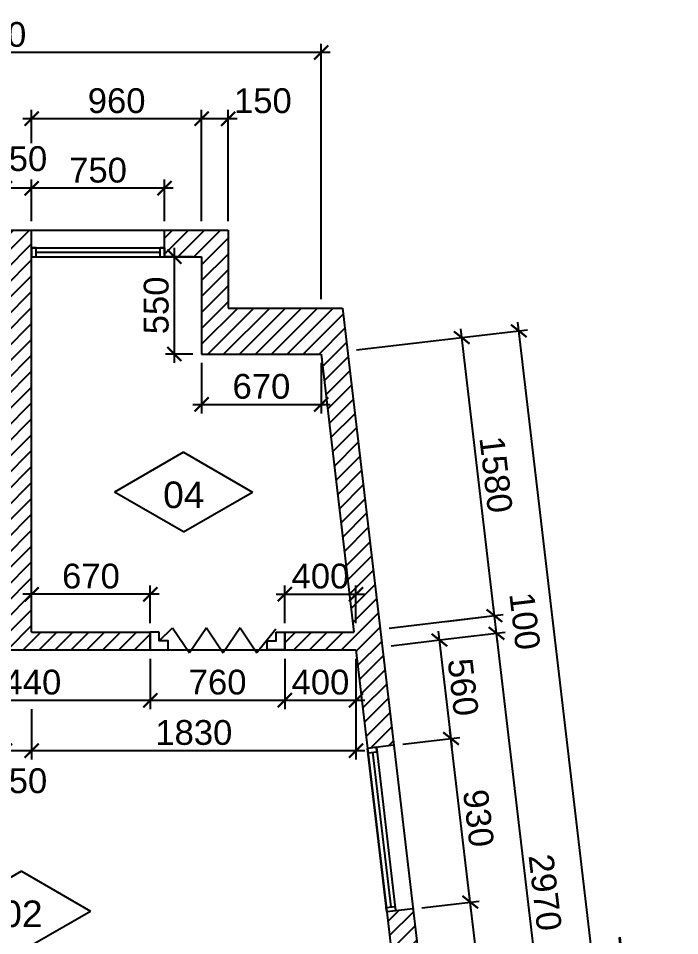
# Model space of a CAD drawing. Header units: millimetres. Extents: x -3360 to 23723, y -274 to 10176.
# Drawn here: x 2495 to 6229, y 4996 to 10176 of the extents above; entities that cross this region are included whole.
import ezdxf

# ---------------------------------------------------------------- set-up
doc = ezdxf.new("R2010")
doc.units = ezdxf.units.MM
for name, color, linetype in [('A_locales', 4, 'Continuous'), ('A_text', 4, 'Continuous'), ('Carpintería', 1, 'Continuous'), ('Cotas', 6, 'Continuous'), ('Muros', 2, 'Continuous'), ('Sombreado', 9, 'Continuous')]:
    doc.layers.add(name, color=color, linetype=linetype)
doc.styles.add('Arial', font='arial.ttf')
doc.styles.get("Standard").update_dxf_attribs({"font": 'arial.ttf'})
doc.dimstyles.new('STANDARD$0', dxfattribs={"dimscale": 0, "dimtxt": 2, "dimasz": 2, "dimexe": 2, "dimexo": 2, "dimgap": 1, "dimtad": 1, "dimdec": 0, "dimzin": 0, "dimdsep": 46, "dimtxsty": 'Standard', "dimblk1": 'ARCHTICK', "dimblk2": 'ARCHTICK', "dimsah": 1, "dimcen": 0.09, "dimclrd": 6, "dimclre": 6, "dimclrt": 4, "dimadec": 0, "dimazin": 0, "dimtfac": 1, "dimtdec": 4, "dimtofl": 0, "dimtmove": 2, "dimatfit": 3, "dimldrblk": 'ARCHTICK', "dimfxl": 1, "dimtolj": 1, "dimtzin": 0, "dimarcsym": 0})
pattern_1 = [(45, (-10014.09, 0), (-44.90128, 44.90128), [])]

# ---------------------------------------------------------------- blocks, each defined once
blk = doc.blocks.new('_ArchTick')
at = {"color": 0, "const_width": 0.15}
blk.add_lwpolyline([(-0.5, -0.5), (0.5, 0.5)], dxfattribs=at)
blk = doc.blocks.new('*D11')
at = {"layer": 'Cotas', "color": 6, "lineweight": -2, "transparency": 16777216}
for p, q in [((5242.9, 3516.1), (5040.7, 5235.3)), ((4773.9, 5153.6), (5096.2, 5191.5)), ((4964.5, 3533.7), (5286.7, 3571.6))]:
    blk.add_line(p, q, dxfattribs=at)
at = {"layer": 'Defpoints', "color": 0, "transparency": 16777216}
for p in [(5046.5, 5185.6), (4724.2, 5147.7), (4914.8, 3527.9)]:
    blk.add_point(p, dxfattribs=at)
at = {"layer": 'Cotas', "color": 6, "lineweight": -2, "transparency": 16777216, "xscale": 80, "yscale": 80, "zscale": 80}
for p, rotation in [((5046.5, 5185.6), 96.70983680774467), ((5237.1, 3565.8), 276.7098368077446)]:
    blk.add_blockref('_ArchTick', p, dxfattribs=dict(at, rotation=rotation))
at = {"layer": 'Cotas', "color": 4, "transparency": 16777216, "insert": (5242.6, 4387.6), "char_height": 140, "attachment_point": 5, "rotation": 276.7098, "style": 'Arial'}
blk.add_mtext('\\A1;1630', dxfattribs=at)
blk = doc.blocks.new('*D22')
at = {"layer": 'Cotas', "color": 6, "lineweight": -2, "transparency": 16777216}
for p, q in [((4665.2, 6077.2), (4987.5, 6115.1)), ((5052.4, 5136), (4932, 6158.9)), ((4773.9, 5153.6), (5096.2, 5191.5))]:
    blk.add_line(p, q, dxfattribs=at)
at = {"layer": 'Defpoints', "color": 0, "transparency": 16777216}
for p in [(4615.6, 6071.4), (4937.9, 6109.3), (4724.2, 5147.7)]:
    blk.add_point(p, dxfattribs=at)
at = {"layer": 'Cotas', "color": 6, "lineweight": -2, "transparency": 16777216, "xscale": 80, "yscale": 80, "zscale": 80}
for p, rotation in [((4937.9, 6109.3), 96.70983680774467), ((5046.5, 5185.6), 276.7098368077446)]:
    blk.add_blockref('_ArchTick', p, dxfattribs=dict(at, rotation=rotation))
at = {"layer": 'Cotas', "color": 4, "transparency": 16777216, "insert": (5093, 5659.3), "char_height": 140, "attachment_point": 5, "rotation": 276.7098, "style": 'Arial'}
blk.add_mtext('\\A1;930', dxfattribs=at)
blk = doc.blocks.new('*D23')
at = {"layer": 'Cotas', "color": 6, "lineweight": -2, "transparency": 16777216}
for p, q in [((4943.7, 6059.6), (4866.6, 6715.1)), ((4599.8, 6633.4), (4922.1, 6671.3)), ((4665.2, 6077.2), (4987.5, 6115.1))]:
    blk.add_line(p, q, dxfattribs=at)
at = {"layer": 'Defpoints', "color": 0, "transparency": 16777216}
for p in [(4872.4, 6665.4), (4550.1, 6627.5), (4615.6, 6071.4)]:
    blk.add_point(p, dxfattribs=at)
at = {"layer": 'Cotas', "color": 6, "lineweight": -2, "transparency": 16777216, "xscale": 80, "yscale": 80, "zscale": 80}
for p, rotation in [((4872.4, 6665.4), 96.70983680774627), ((4937.9, 6109.3), 276.7098368077463)]:
    blk.add_blockref('_ArchTick', p, dxfattribs=dict(at, rotation=rotation))
at = {"layer": 'Cotas', "color": 4, "transparency": 16777216, "insert": (5005.9, 6399.2), "char_height": 140, "attachment_point": 5, "rotation": 276.7098, "style": 'Arial'}
blk.add_mtext('\\A1;560', dxfattribs=at)
blk = doc.blocks.new('*D27')
at = {"layer": 'Cotas', "color": 6, "lineweight": -2, "transparency": 16777216}
for p, q in [((5547.6, 3703.3), (5188.9, 6753)), ((4922.1, 6671.3), (5244.4, 6709.2)), ((5269.2, 3720.9), (5591.5, 3758.8))]:
    blk.add_line(p, q, dxfattribs=at)
at = {"layer": 'Defpoints', "color": 0, "transparency": 16777216}
for p in [(5194.7, 6703.4), (4872.4, 6665.4), (5219.5, 3715)]:
    blk.add_point(p, dxfattribs=at)
at = {"layer": 'Cotas', "color": 6, "lineweight": -2, "transparency": 16777216, "xscale": 80, "yscale": 80, "zscale": 80}
for p, rotation in [((5194.7, 6703.4), 96.70983680774475), ((5541.8, 3752.9), 276.7098368077448)]:
    blk.add_blockref('_ArchTick', p, dxfattribs=dict(at, rotation=rotation))
at = {"layer": 'Cotas', "color": 4, "transparency": 16777216, "insert": (5469, 5240), "char_height": 140, "attachment_point": 5, "rotation": 276.7098, "style": 'Arial'}
blk.add_mtext('\\A1;2970', dxfattribs=at)
blk = doc.blocks.new('*D33')
at = {"layer": 'Cotas', "color": 6, "lineweight": -2, "transparency": 16777216}
for p, q in [((1800, 6560), (1800, 6275.5)), ((3240, 6560), (3240, 6275.5)), ((1750, 6325.5), (3290, 6325.5))]:
    blk.add_line(p, q, dxfattribs=at)
at = {"layer": 'Defpoints', "color": 0, "transparency": 16777216}
for p in [(1800, 6610), (3240, 6610), (3240, 6325.5)]:
    blk.add_point(p, dxfattribs=at)
at = {"layer": 'Cotas', "color": 6, "lineweight": -2, "transparency": 16777216, "xscale": 80, "yscale": 80, "zscale": 80, "rotation": 180}
blk.add_blockref('_ArchTick', (1800, 6325.5), dxfattribs=at)
at = {"layer": 'Cotas', "color": 6, "lineweight": -2, "transparency": 16777216, "xscale": 80, "yscale": 80, "zscale": 80}
blk.add_blockref('_ArchTick', (3240, 6325.5), dxfattribs=at)
at = {"layer": 'Cotas', "color": 4, "transparency": 16777216, "insert": (2520, 6427), "char_height": 140, "attachment_point": 5, "style": 'Arial'}
blk.add_mtext('\\A1;1440', dxfattribs=at)
blk = doc.blocks.new('*D34')
at = {"layer": 'Cotas', "color": 6, "lineweight": -2, "transparency": 16777216}
for p, q in [((3240, 6560), (3240, 6275.5)), ((4000, 6560), (4000, 6275.5)), ((3190, 6325.5), (4050, 6325.5))]:
    blk.add_line(p, q, dxfattribs=at)
at = {"layer": 'Defpoints', "color": 0, "transparency": 16777216}
for p in [(3240, 6610), (4000, 6610), (4000, 6325.5)]:
    blk.add_point(p, dxfattribs=at)
at = {"layer": 'Cotas', "color": 6, "lineweight": -2, "transparency": 16777216, "xscale": 80, "yscale": 80, "zscale": 80, "rotation": 180}
blk.add_blockref('_ArchTick', (3240, 6325.5), dxfattribs=at)
at = {"layer": 'Cotas', "color": 6, "lineweight": -2, "transparency": 16777216, "xscale": 80, "yscale": 80, "zscale": 80}
blk.add_blockref('_ArchTick', (4000, 6325.5), dxfattribs=at)
at = {"layer": 'Cotas', "color": 4, "transparency": 16777216, "insert": (3620, 6427), "char_height": 140, "attachment_point": 5, "style": 'Arial'}
blk.add_mtext('\\A1;760', dxfattribs=at)
blk = doc.blocks.new('*D35')
at = {"layer": 'Cotas', "color": 6, "lineweight": -2, "transparency": 16777216}
for p, q in [((4000, 6560), (4000, 6275.5)), ((4401.2, 6560), (4401.2, 6275.5)), ((3950, 6325.5), (4451.2, 6325.5))]:
    blk.add_line(p, q, dxfattribs=at)
at = {"layer": 'Defpoints', "color": 0, "transparency": 16777216}
for p in [(4000, 6610), (4401.2, 6610), (4401.2, 6325.5)]:
    blk.add_point(p, dxfattribs=at)
at = {"layer": 'Cotas', "color": 6, "lineweight": -2, "transparency": 16777216, "xscale": 80, "yscale": 80, "zscale": 80, "rotation": 180}
blk.add_blockref('_ArchTick', (4000, 6325.5), dxfattribs=at)
at = {"layer": 'Cotas', "color": 6, "lineweight": -2, "transparency": 16777216, "xscale": 80, "yscale": 80, "zscale": 80}
blk.add_blockref('_ArchTick', (4401.2, 6325.5), dxfattribs=at)
at = {"layer": 'Cotas', "color": 4, "transparency": 16777216, "insert": (4200.6, 6427), "char_height": 140, "attachment_point": 5, "style": 'Arial'}
blk.add_mtext('\\A1;400', dxfattribs=at)
blk = doc.blocks.new('*D37')
at = {"layer": 'Cotas', "color": 6, "lineweight": -2, "transparency": 16777216}
for p, q in [((2570, 6275.5), (2570, 5991)), ((4401.2, 6275.5), (4401.2, 5991)), ((2520, 6041), (4451.2, 6041))]:
    blk.add_line(p, q, dxfattribs=at)
at = {"layer": 'Defpoints', "color": 0, "transparency": 16777216}
for p in [(2570, 6325.5), (4401.2, 6325.5), (4401.2, 6041)]:
    blk.add_point(p, dxfattribs=at)
at = {"layer": 'Cotas', "color": 6, "lineweight": -2, "transparency": 16777216, "xscale": 80, "yscale": 80, "zscale": 80, "rotation": 180}
blk.add_blockref('_ArchTick', (2570, 6041), dxfattribs=at)
at = {"layer": 'Cotas', "color": 6, "lineweight": -2, "transparency": 16777216, "xscale": 80, "yscale": 80, "zscale": 80}
blk.add_blockref('_ArchTick', (4401.2, 6041), dxfattribs=at)
at = {"layer": 'Cotas', "color": 4, "transparency": 16777216, "insert": (3485.6, 6142.5), "char_height": 140, "attachment_point": 5, "style": 'Arial'}
blk.add_mtext('\\A1;1830', dxfattribs=at)
blk = doc.blocks.new('*D38')
at = {"layer": 'Cotas', "color": 6, "lineweight": -2, "transparency": 16777216}
for p, q in [((2420, 6275.5), (2420, 5991)), ((2570, 6275.5), (2570, 5991)), ((2370, 6041), (2620, 6041))]:
    blk.add_line(p, q, dxfattribs=at)
at = {"layer": 'Defpoints', "color": 0, "transparency": 16777216}
for p in [(2420, 6325.5), (2570, 6325.5), (2570, 6041)]:
    blk.add_point(p, dxfattribs=at)
at = {"layer": 'Cotas', "color": 6, "lineweight": -2, "transparency": 16777216, "xscale": 80, "yscale": 80, "zscale": 80, "rotation": 180}
blk.add_blockref('_ArchTick', (2420, 6041), dxfattribs=at)
at = {"layer": 'Cotas', "color": 6, "lineweight": -2, "transparency": 16777216, "xscale": 80, "yscale": 80, "zscale": 80}
blk.add_blockref('_ArchTick', (2570, 6041), dxfattribs=at)
at = {"layer": 'Cotas', "color": 4, "transparency": 16777216, "insert": (2495, 5870), "char_height": 140, "attachment_point": 5, "style": 'Arial'}
blk.add_mtext('\\A1;150', dxfattribs=at)
blk = doc.blocks.new('*D39')
at = {"layer": 'Cotas', "color": 6, "lineweight": -2, "transparency": 16777216}
for p, q in [((5200.5, 6653.7), (5177.1, 6852.6)), ((4588.1, 6733), (5232.6, 6808.8)), ((4922.1, 6671.3), (5244.4, 6709.2))]:
    blk.add_line(p, q, dxfattribs=at)
at = {"layer": 'Defpoints', "color": 0, "transparency": 16777216}
for p in [(5183, 6802.9), (4538.4, 6727.1), (4872.4, 6665.4)]:
    blk.add_point(p, dxfattribs=at)
at = {"layer": 'Cotas', "color": 6, "lineweight": -2, "transparency": 16777216, "xscale": 80, "yscale": 80, "zscale": 80}
for p, rotation in [((5183, 6802.9), 96.70983680774475), ((5194.7, 6703.4), 276.7098368077448)]:
    blk.add_blockref('_ArchTick', p, dxfattribs=dict(at, rotation=rotation))
at = {"layer": 'Cotas', "color": 4, "transparency": 16777216, "insert": (5354.2, 6772.6), "char_height": 140, "attachment_point": 5, "rotation": 276.7098, "style": 'Arial'}
blk.add_mtext('\\A1;100', dxfattribs=at)
blk = doc.blocks.new('*D40')
at = {"layer": 'Cotas', "color": 6, "lineweight": -2, "transparency": 16777216}
for p, q in [((5188.8, 6753.3), (4992.4, 8423)), ((4403.3, 8303.4), (5047.9, 8379.2)), ((4910.4, 6770.9), (5232.6, 6808.8))]:
    blk.add_line(p, q, dxfattribs=at)
at = {"layer": 'Defpoints', "color": 0, "transparency": 16777216}
for p in [(4998.2, 8373.4), (4353.7, 8297.5), (4860.7, 6765)]:
    blk.add_point(p, dxfattribs=at)
at = {"layer": 'Cotas', "color": 6, "lineweight": -2, "transparency": 16777216, "xscale": 80, "yscale": 80, "zscale": 80}
for p, rotation in [((4998.2, 8373.4), 96.70983680774475), ((5183, 6802.9), 276.7098368077448)]:
    blk.add_blockref('_ArchTick', p, dxfattribs=dict(at, rotation=rotation))
at = {"layer": 'Cotas', "color": 4, "transparency": 16777216, "insert": (5191.4, 7600), "char_height": 140, "attachment_point": 5, "rotation": 276.7098, "style": 'Arial'}
blk.add_mtext('\\A1;1580', dxfattribs=at)
blk = doc.blocks.new('*D41')
at = {"layer": 'Cotas', "color": 6, "lineweight": -2, "transparency": 16777216}
for p, q in [((4000, 6760), (4000, 6974.1)), ((4401.2, 6760), (4401.2, 6974.1)), ((3950, 6924.1), (4451.2, 6924.1))]:
    blk.add_line(p, q, dxfattribs=at)
at = {"layer": 'Defpoints', "color": 0, "transparency": 16777216}
for p in [(4401.2, 6924.1), (4000, 6710), (4401.2, 6710)]:
    blk.add_point(p, dxfattribs=at)
at = {"layer": 'Cotas', "color": 6, "lineweight": -2, "transparency": 16777216, "xscale": 80, "yscale": 80, "zscale": 80, "rotation": 180}
blk.add_blockref('_ArchTick', (4000, 6924.1), dxfattribs=at)
at = {"layer": 'Cotas', "color": 6, "lineweight": -2, "transparency": 16777216, "xscale": 80, "yscale": 80, "zscale": 80}
blk.add_blockref('_ArchTick', (4401.2, 6924.1), dxfattribs=at)
at = {"layer": 'Cotas', "color": 4, "transparency": 16777216, "insert": (4200.6, 7025.6), "char_height": 140, "attachment_point": 5, "style": 'Arial'}
blk.add_mtext('\\A1;400', dxfattribs=at)
blk = doc.blocks.new('*D42')
at = {"layer": 'Cotas', "color": 6, "lineweight": -2, "transparency": 16777216}
for p, q in [((2570, 6760), (2570, 6974.1)), ((3240, 6760), (3240, 6974.1)), ((3290, 6924.1), (2520, 6924.1))]:
    blk.add_line(p, q, dxfattribs=at)
at = {"layer": 'Defpoints', "color": 0, "transparency": 16777216}
for p in [(2570, 6924.1), (2570, 6710), (3240, 6710)]:
    blk.add_point(p, dxfattribs=at)
at = {"layer": 'Cotas', "color": 6, "lineweight": -2, "transparency": 16777216, "xscale": 80, "yscale": 80, "zscale": 80, "rotation": 180}
blk.add_blockref('_ArchTick', (2570, 6924.1), dxfattribs=at)
at = {"layer": 'Cotas', "color": 6, "lineweight": -2, "transparency": 16777216, "xscale": 80, "yscale": 80, "zscale": 80}
blk.add_blockref('_ArchTick', (3240, 6924.1), dxfattribs=at)
at = {"layer": 'Cotas', "color": 4, "transparency": 16777216, "insert": (2905, 7025.6), "char_height": 140, "attachment_point": 5, "style": 'Arial'}
blk.add_mtext('\\A1;670', dxfattribs=at)
blk = doc.blocks.new('*D48')
at = {"layer": 'Cotas', "color": 6, "lineweight": -2, "transparency": 16777216}
for p, q in [((2420, 9030), (2420, 9266.4)), ((2570, 9030), (2570, 9266.4)), ((2620, 9216.4), (2370, 9216.4))]:
    blk.add_line(p, q, dxfattribs=at)
at = {"layer": 'Defpoints', "color": 0, "transparency": 16777216}
for p in [(2420, 9216.4), (2420, 8980), (2570, 8980)]:
    blk.add_point(p, dxfattribs=at)
at = {"layer": 'Cotas', "color": 6, "lineweight": -2, "transparency": 16777216, "xscale": 80, "yscale": 80, "zscale": 80, "rotation": 180}
blk.add_blockref('_ArchTick', (2420, 9216.4), dxfattribs=at)
at = {"layer": 'Cotas', "color": 6, "lineweight": -2, "transparency": 16777216, "xscale": 80, "yscale": 80, "zscale": 80}
blk.add_blockref('_ArchTick', (2570, 9216.4), dxfattribs=at)
at = {"layer": 'Cotas', "color": 4, "transparency": 16777216, "insert": (2495, 9382.8), "char_height": 140, "attachment_point": 5, "style": 'Arial'}
blk.add_mtext('\\A1;150', dxfattribs=at)
blk = doc.blocks.new('*D49')
at = {"layer": 'Cotas', "color": 6, "lineweight": -2, "transparency": 16777216}
for p, q in [((2570, 9030), (2570, 9266.4)), ((3320, 9030), (3320, 9266.4)), ((3370, 9216.4), (2520, 9216.4))]:
    blk.add_line(p, q, dxfattribs=at)
at = {"layer": 'Defpoints', "color": 0, "transparency": 16777216}
for p in [(2570, 9216.4), (2570, 8980), (3320, 8980)]:
    blk.add_point(p, dxfattribs=at)
at = {"layer": 'Cotas', "color": 6, "lineweight": -2, "transparency": 16777216, "xscale": 80, "yscale": 80, "zscale": 80, "rotation": 180}
blk.add_blockref('_ArchTick', (2570, 9216.4), dxfattribs=at)
at = {"layer": 'Cotas', "color": 6, "lineweight": -2, "transparency": 16777216, "xscale": 80, "yscale": 80, "zscale": 80}
blk.add_blockref('_ArchTick', (3320, 9216.4), dxfattribs=at)
at = {"layer": 'Cotas', "color": 4, "transparency": 16777216, "insert": (2945, 9317.8), "char_height": 140, "attachment_point": 5, "style": 'Arial'}
blk.add_mtext('\\A1;750', dxfattribs=at)
blk = doc.blocks.new('*D53')
at = {"layer": 'Cotas', "color": 6, "lineweight": -2, "transparency": 16777216}
for p, q in [((2570, 9470.9), (2570, 9658.8)), ((3530, 9030), (3530, 9658.8)), ((3580, 9608.8), (2520, 9608.8))]:
    blk.add_line(p, q, dxfattribs=at)
at = {"layer": 'Defpoints', "color": 0, "transparency": 16777216}
for p in [(2570, 9608.8), (2570, 9420.9), (3530, 8980)]:
    blk.add_point(p, dxfattribs=at)
at = {"layer": 'Cotas', "color": 6, "lineweight": -2, "transparency": 16777216, "xscale": 80, "yscale": 80, "zscale": 80, "rotation": 180}
blk.add_blockref('_ArchTick', (2570, 9608.8), dxfattribs=at)
at = {"layer": 'Cotas', "color": 6, "lineweight": -2, "transparency": 16777216, "xscale": 80, "yscale": 80, "zscale": 80}
blk.add_blockref('_ArchTick', (3530, 9608.8), dxfattribs=at)
at = {"layer": 'Cotas', "color": 4, "transparency": 16777216, "insert": (3050, 9710.2), "char_height": 140, "attachment_point": 5, "style": 'Arial'}
blk.add_mtext('\\A1;960', dxfattribs=at)
blk = doc.blocks.new('*D54')
at = {"layer": 'Cotas', "color": 6, "lineweight": -2, "transparency": 16777216}
for p, q in [((3375.5, 8880), (3375.5, 8230)), ((3480, 8830), (3325.5, 8830)), ((3480, 8280), (3325.5, 8280))]:
    blk.add_line(p, q, dxfattribs=at)
at = {"layer": 'Defpoints', "color": 0, "transparency": 16777216}
for p in [(3530, 8830), (3375.5, 8280), (3530, 8280)]:
    blk.add_point(p, dxfattribs=at)
at = {"layer": 'Cotas', "color": 6, "lineweight": -2, "transparency": 16777216, "xscale": 80, "yscale": 80, "zscale": 80}
for p, rotation in [((3375.5, 8830), 90), ((3375.5, 8280), 270)]:
    blk.add_blockref('_ArchTick', p, dxfattribs=dict(at, rotation=rotation))
at = {"layer": 'Cotas', "color": 4, "transparency": 16777216, "insert": (3274, 8555), "char_height": 140, "attachment_point": 5, "rotation": 90, "style": 'Arial'}
blk.add_mtext('\\A1;550', dxfattribs=at)
blk = doc.blocks.new('*D55')
at = {"layer": 'Cotas', "color": 6, "lineweight": -2, "transparency": 16777216}
for p, q in [((3530, 8230), (3530, 7945.5)), ((4204.7, 8230), (4204.7, 7945.5)), ((3480, 7995.5), (4254.7, 7995.5))]:
    blk.add_line(p, q, dxfattribs=at)
at = {"layer": 'Defpoints', "color": 0, "transparency": 16777216}
for p in [(3530, 8280), (4204.7, 8280), (4204.7, 7995.5)]:
    blk.add_point(p, dxfattribs=at)
at = {"layer": 'Cotas', "color": 6, "lineweight": -2, "transparency": 16777216, "xscale": 80, "yscale": 80, "zscale": 80, "rotation": 180}
blk.add_blockref('_ArchTick', (3530, 7995.5), dxfattribs=at)
at = {"layer": 'Cotas', "color": 6, "lineweight": -2, "transparency": 16777216, "xscale": 80, "yscale": 80, "zscale": 80}
blk.add_blockref('_ArchTick', (4204.7, 7995.5), dxfattribs=at)
at = {"layer": 'Cotas', "color": 4, "transparency": 16777216, "insert": (3867.4, 8097), "char_height": 140, "attachment_point": 5, "style": 'Arial'}
blk.add_mtext('\\A1;670', dxfattribs=at)
blk = doc.blocks.new('*D76')
at = {"layer": 'Cotas', "color": 6, "lineweight": -2, "transparency": 16777216}
for p, q in [((3530, 9266.4), (3530, 9658.8)), ((3680, 9030), (3680, 9658.8)), ((3730, 9608.8), (3480, 9608.8))]:
    blk.add_line(p, q, dxfattribs=at)
at = {"layer": 'Defpoints', "color": 0, "transparency": 16777216}
for p in [(3530, 9608.8), (3530, 9216.4), (3680, 8980)]:
    blk.add_point(p, dxfattribs=at)
at = {"layer": 'Cotas', "color": 6, "lineweight": -2, "transparency": 16777216, "xscale": 80, "yscale": 80, "zscale": 80, "rotation": 180}
blk.add_blockref('_ArchTick', (3530, 9608.8), dxfattribs=at)
at = {"layer": 'Cotas', "color": 6, "lineweight": -2, "transparency": 16777216, "xscale": 80, "yscale": 80, "zscale": 80}
blk.add_blockref('_ArchTick', (3680, 9608.8), dxfattribs=at)
at = {"layer": 'Cotas', "color": 4, "transparency": 16777216, "insert": (3875.5, 9710), "char_height": 140, "attachment_point": 5, "style": 'Arial'}
blk.add_mtext('\\A1;150', dxfattribs=at)
blk = doc.blocks.new('*D77')
at = {"layer": 'Cotas', "color": 6, "lineweight": -2, "transparency": 16777216}
for p, q in [((440, 9658.8), (440, 10032.6)), ((4204.7, 8590), (4204.7, 10032.6)), ((4254.7, 9982.6), (390, 9982.6))]:
    blk.add_line(p, q, dxfattribs=at)
at = {"layer": 'Defpoints', "color": 0, "transparency": 16777216}
for p in [(440, 9982.6), (440, 9608.8), (4204.7, 8540)]:
    blk.add_point(p, dxfattribs=at)
at = {"layer": 'Cotas', "color": 6, "lineweight": -2, "transparency": 16777216, "xscale": 80, "yscale": 80, "zscale": 80, "rotation": 180}
blk.add_blockref('_ArchTick', (440, 9982.6), dxfattribs=at)
at = {"layer": 'Cotas', "color": 6, "lineweight": -2, "transparency": 16777216, "xscale": 80, "yscale": 80, "zscale": 80}
blk.add_blockref('_ArchTick', (4204.7, 9982.6), dxfattribs=at)
at = {"layer": 'Cotas', "color": 4, "transparency": 16777216, "insert": (2322.4, 10084.1), "char_height": 140, "attachment_point": 5, "style": 'Arial'}
blk.add_mtext('\\A1;3760', dxfattribs=at)
blk = doc.blocks.new('*D78')
at = {"layer": 'Cotas', "color": 6, "lineweight": -2, "transparency": 16777216}
for p, q in [((6184.9, 1064.1), (5314.7, 8460.9)), ((5047.9, 8379.2), (5370.2, 8417.1)), ((5906.4, 1081.7), (6228.7, 1119.6))]:
    blk.add_line(p, q, dxfattribs=at)
at = {"layer": 'Defpoints', "color": 0, "transparency": 16777216}
for p in [(5320.5, 8411.3), (4998.2, 8373.4), (5856.8, 1075.8)]:
    blk.add_point(p, dxfattribs=at)
at = {"layer": 'Cotas', "color": 6, "lineweight": -2, "transparency": 16777216, "xscale": 80, "yscale": 80, "zscale": 80}
for p, rotation in [((5320.5, 8411.3), 96.70983680774606), ((6179, 1113.7), 276.709836807746)]:
    blk.add_blockref('_ArchTick', p, dxfattribs=dict(at, rotation=rotation))
at = {"layer": 'Cotas', "color": 4, "transparency": 16777216, "insert": (5850.6, 4774.4), "char_height": 140, "attachment_point": 5, "rotation": 276.7098, "style": 'Arial'}
blk.add_mtext('\\A1;7350', dxfattribs=at)
blk = doc.blocks.new('ROMBO')
at = {"layer": 'A_text', "color": 1}
for p, q in [((64126.7, 18688.6), (63607.1, 18388.6)), ((64126.7, 18688.6), (64646.3, 18388.6)), ((64126.7, 18088.6), (63607.1, 18388.6)), ((64126.7, 18088.6), (64646.3, 18388.6))]:
    blk.add_line(p, q, dxfattribs=at)
blk = doc.blocks.new('Puerta de corredera (small)')
at = {"color": 1, "linetype": 'Continuous'}
for points in [[(50, 100), (0, 100), (0, 0), (100, 0), (100, 50), (50, 50)], [(710, 100), (760, 100), (760, 0), (660, 0), (660, 50), (710, 50)]]:
    blk.add_lwpolyline(points, close=True, dxfattribs=at)
at = {"layer": 'Carpintería', "color": 4, "ltscale": 10}
for p, q in [((50, 50), (125.9, 124.7)), ((125.9, 124.7), (221.2, -16.5)), ((316.5, 124.7), (221.2, -16.5)), ((316.5, 124.7), (411.8, -16.5)), ((507.1, 124.7), (411.8, -16.5)), ((507.1, 124.7), (602.4, -16.5)), ((708.5, 116.8), (602.4, -16.5))]:
    blk.add_line(p, q, dxfattribs=at)

msp = doc.modelspace()

# ---------------------------------------------------------------- hatches: boundary and pattern name
at = {"layer": 'Sombreado', "ltscale": 10}
h = msp.add_hatch(dxfattribs=at)
h.set_pattern_fill('ANSI31', color=256, scale=20)
h.set_pattern_definition(pattern_1)
h.paths.add_polyline_path([(2570, 8830), (2570, 8980), (2420, 8980), (2420, 8830), (2420, 8280), (2570, 8280)])
h.paths.add_polyline_path([(2570, 8280), (2420, 8280), (2420, 6710), (2420, 6610), (3240, 6610), (3240, 6710), (2570, 6710)])
h.paths.add_polyline_path([(3680, 8980), (3320, 8980), (3320, 8830), (3530, 8830), (3530, 8280), (4204.7, 8280), (4389.4, 6710), (4000, 6710), (4000, 6610), (4401.2, 6610), (4466.6, 6053.8), (4615.6, 6071.4), (4325.2, 8540), (3680, 8540)])
h.paths.add_polyline_path([(1780, 8980), (1290, 8980), (1290, 8540), (940, 8540), (940, 8390), (1440, 8390), (1440, 8830), (1780, 8830)])
h = msp.add_hatch(dxfattribs=at)
h.set_pattern_fill('ANSI31', color=256, scale=20)
h.set_pattern_definition(pattern_1)
h.paths.add_polyline_path([(4567, 3660), (4520, 3660), (4520, 3560), (4578.8, 3560)], flags=17)
h.paths.add_polyline_path([(4686.3, 4186.4), (4765.8, 3510.3), (4914.8, 3527.9), (4724.2, 5147.7), (4575.3, 5130.2), (4647.5, 4516.4), (4366.3, 4516.4), (4366.3, 4186.4)])

# ---------------------------------------------------------------- linework, layer by layer
at = {"layer": 'Carpintería'}
for p, q in [((2570, 8880), (3320, 8880)), ((2570, 8830), (3320, 8830)), ((2595, 8855), (3295, 8855)), ((4466.6, 6053.8), (4575.3, 5130.2)), ((4494.4, 6031.9), (4597.2, 5158)), ((4516.3, 6059.7), (4624.9, 5136))]:
    msp.add_line(p, q, dxfattribs=at)
at = {"layer": 'Carpintería', "ltscale": 10}
for p, q in [((2595, 8880), (2570, 8880)), ((2570, 8880), (2570, 8830)), ((2595, 8830), (2595, 8880)), ((3295, 8830), (3295, 8880)), ((3320, 8880), (3295, 8880)), ((3320, 8880), (3320, 8830)), ((2570, 8830), (2595, 8830)), ((3295, 8830), (3320, 8830)), ((4516.3, 6059.7), (4466.6, 6053.8)), ((4466.6, 6053.8), (4469.5, 6029)), ((4469.5, 6029), (4519.2, 6034.8)), ((4519.2, 6034.8), (4516.3, 6059.7)), ((4572.3, 5155), (4622, 5160.9)), ((4575.3, 5130.2), (4572.3, 5155)), ((4624.9, 5136), (4575.3, 5130.2)), ((4622, 5160.9), (4624.9, 5136))]:
    msp.add_line(p, q, dxfattribs=at)
at = {"layer": 'Muros'}
for p, q in [((1290, 8980), (3680, 8980)), ((2570, 8830), (2570, 8980)), ((3320, 8830), (3320, 8980)), ((3680, 8980), (3680, 8540)), ((3680, 8980), (3680, 8540)), ((2570, 6710), (2570, 8830)), ((3320, 8830), (3530, 8830)), ((3530, 8830), (3530, 8280)), ((3680, 8540), (4325.2, 8540)), ((4325.2, 8540), (5229.9, 850)), ((3530, 8280), (4204.7, 8280)), ((4204.7, 8280), (4389.4, 6710)), ((2570, 6710), (3240, 6710)), ((3240, 6610), (3240, 6710)), ((4000, 6610), (4000, 6710)), ((4000, 6710), (4389.4, 6710)), ((2420, 6610), (3240, 6610)), ((4000, 6610), (4401.2, 6610)), ((4401.2, 6610), (4466.6, 6053.8)), ((4615.6, 6071.4), (4466.6, 6053.8)), ((4724.2, 5147.7), (4575.3, 5130.2)), ((4575.3, 5130.2), (4647.5, 4516.4))]:
    msp.add_line(p, q, dxfattribs=at)
at = {"layer": 'Muros', "color": 4}
for p, q in [((2570, 8830), (3320, 8830)), ((3240, 6610), (4000, 6610))]:
    msp.add_line(p, q, dxfattribs=at)
at = {"layer": 'Muros', "ltscale": 10}
msp.add_line((3680, 8540), (4325.2, 8540), dxfattribs=at)
at = {"layer": 'Muros', "color": 4, "ltscale": 10}
msp.add_line((4575.3, 5130.2), (4466.6, 6053.8), dxfattribs=at)

# ---------------------------------------------------------------- block references
at = {"layer": 'A_locales', "xscale": 0.75, "yscale": 0.75, "zscale": 0.75}
for p in [(-44667.9, -6290.3), (-45581.9, -8656.4)]:
    msp.add_blockref('ROMBO', p, dxfattribs=at)
at = {"layer": 'Sombreado'}
msp.add_blockref('Puerta de corredera (small)', (3240, 6610), dxfattribs=at)

# ---------------------------------------------------------------- texts
at = {"layer": 'A_locales', "style": 'Arial'}
for s, p in [('04', (3312.7, 7410.6)), ('02', (2398.7, 5044.5))]:
    msp.add_text(s, height=150, dxfattribs=at).set_placement(p)

# ---------------------------------------------------------------- dimensions: what is measured, and where the dimension line sits
at = {"layer": 'Cotas'}
for base, p1, p2, angle, picture, middle in [((440, 9982.6), (4204.7, 8540), (440, 9608.8), 180, '*D77', (2322.4, 10084.1)), ((2570, 9608.8), (3530, 8980), (2570, 9420.9), 180, '*D53', (3050, 9710.2)), ((2420, 9216.4), (2570, 8980), (2420, 8980), 180, '*D48', (2495, 9382.8)), ((2570, 9216.4), (3320, 8980), (2570, 8980), 180, '*D49', (2945, 9317.8)), ((3375.5, 8280), (3530, 8830), (3530, 8280), 270, '*D54', (3274, 8555)), ((5320.5, 8411.3), (5856.8, 1075.8), (4998.2, 8373.4), 96.7098, '*D78', (5850.6, 4774.4)), ((4998.2, 8373.4), (4860.7, 6765), (4353.7, 8297.5), 96.7098, '*D40', (5191.4, 7600)), ((2570, 6924.1), (3240, 6710), (2570, 6710), 180, '*D42', (2905, 7025.6)), ((5183, 6802.9), (4872.4, 6665.4), (4538.4, 6727.1), 96.7098, '*D39', (5354.2, 6772.6)), ((5194.7, 6703.4), (5219.5, 3715), (4872.4, 6665.4), 96.7098, '*D27', (5469, 5240)), ((4872.4, 6665.4), (4615.6, 6071.4), (4550.1, 6627.5), 96.7098, '*D23', (5005.9, 6399.2)), ((4937.9, 6109.3), (4724.2, 5147.7), (4615.6, 6071.4), 96.7098, '*D22', (5093, 5659.3)), ((5046.5, 5185.6), (4914.8, 3527.9), (4724.2, 5147.7), 96.7098, '*D11', (5242.6, 4387.6))]:
    dim = msp.add_linear_dim(base=base, p1=p1, p2=p2, angle=angle, dimstyle='STANDARD$0', override={"dimscale": 100, "dimtxt": 1.4, "dimasz": 0.8, "dimexe": 0.5, "dimexo": 0.5, "dimgap": 0.3, "dimrnd": 10, "dimtxsty": 'Arial', "dimdle": 0.5, "dimfxl": 10}, dxfattribs=at)
    dim.commit()
    dim.dimension.update_dxf_attribs({"geometry": picture, "text_midpoint": middle})
dim = msp.add_linear_dim(base=(3530, 9608.8), p1=(3680, 8980), p2=(3530, 9216.4), angle=180, dimstyle='STANDARD$0', override={"dimscale": 100, "dimtxt": 1.4, "dimasz": 0.8, "dimexe": 0.5, "dimexo": 0.5, "dimgap": 0.3, "dimrnd": 10, "dimtxsty": 'Arial', "dimdle": 0.5, "dimfxl": 10}, dxfattribs=at)
dim.commit()
dim.dimension.update_dxf_attribs({"geometry": '*D76', "text_midpoint": (3875.5, 9710), "dimtype": 160})
for base, p1, p2, picture, middle in [((4204.7, 7995.5), (3530, 8280), (4204.7, 8280), '*D55', (3867.4, 8097)), ((4401.2, 6924.1), (4000, 6710), (4401.2, 6710), '*D41', (4200.6, 7025.6)), ((3240, 6325.5), (1800, 6610), (3240, 6610), '*D33', (2520, 6427)), ((4000, 6325.5), (3240, 6610), (4000, 6610), '*D34', (3620, 6427)), ((4401.2, 6325.5), (4000, 6610), (4401.2, 6610), '*D35', (4200.6, 6427)), ((4401.2, 6041), (2570, 6325.5), (4401.2, 6325.5), '*D37', (3485.6, 6142.5))]:
    dim = msp.add_linear_dim(base=base, p1=p1, p2=p2, dimstyle='STANDARD$0', override={"dimscale": 100, "dimtxt": 1.4, "dimasz": 0.8, "dimexe": 0.5, "dimexo": 0.5, "dimgap": 0.3, "dimrnd": 10, "dimtxsty": 'Arial', "dimdle": 0.5, "dimfxl": 10}, dxfattribs=at)
    dim.commit()
    dim.dimension.update_dxf_attribs({"geometry": picture, "text_midpoint": middle})
dim = msp.add_linear_dim(base=(2570, 6041), p1=(2420, 6325.5), p2=(2570, 6325.5), dimstyle='STANDARD$0', override={"dimscale": 100, "dimtxt": 1.4, "dimasz": 0.8, "dimexe": 0.5, "dimexo": 0.5, "dimgap": 0.3, "dimrnd": 10, "dimtxsty": 'Arial', "dimdle": 0.5, "dimfxl": 10}, dxfattribs=at)
dim.commit()
dim.dimension.update_dxf_attribs({"geometry": '*D38', "text_midpoint": (2495, 5870), "dimtype": 160})

doc.saveas('drawing.dxf')
